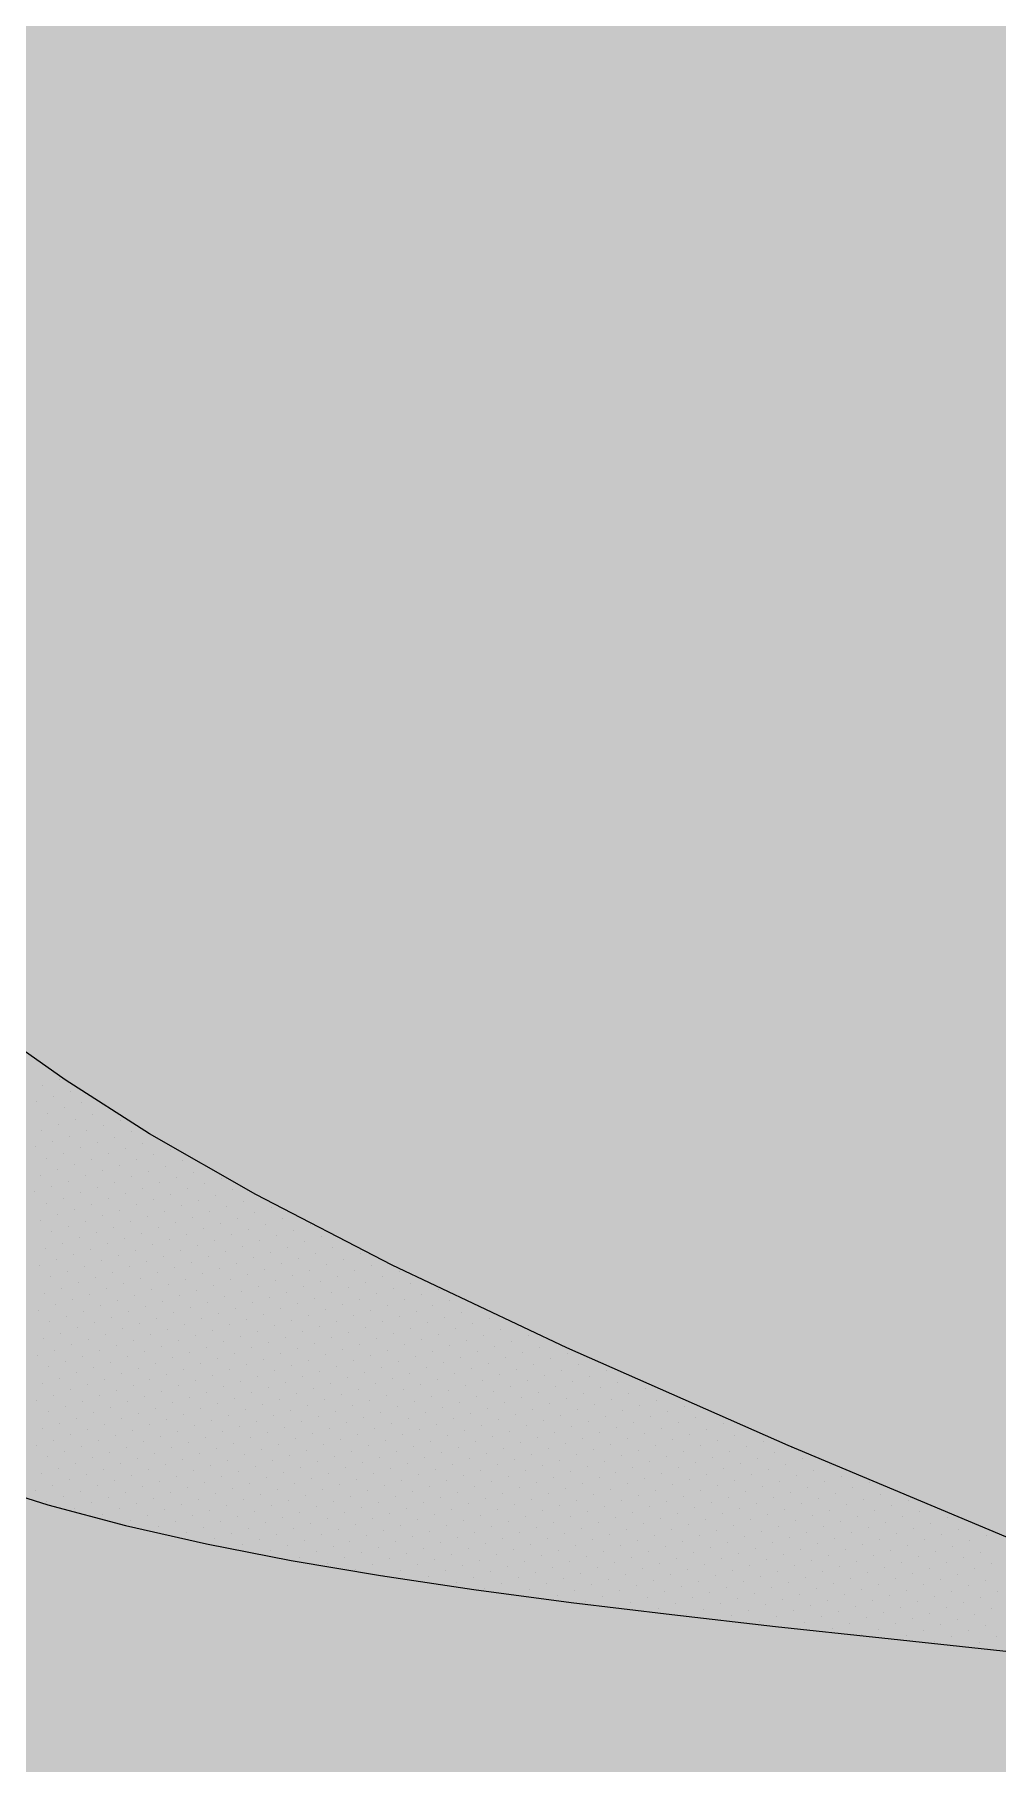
# Model space of a CAD drawing. Extents: x 62405 to 62842, y 108162 to 109685.
# Drawn here: x 62436.795 to 62437.659, y 108539.63 to 108541.181 of the extents above; entities that cross this region are included whole.
import ezdxf

# ---------------------------------------------------------------- set-up
doc = ezdxf.new("R2010")
doc.units = 0
doc.header["$LTSCALE"] = 0.999976
doc.header["$MEASUREMENT"] = 0
for name, color, linetype in [('colore lago', 131, 'Continuous'), ('LIN010CO', 2, 'Continuous'), ('LIN018CO', 6, 'Continuous')]:
    doc.layers.add(name, color=color, linetype=linetype)

# ---------------------------------------------------------------- blocks, each defined once
blk = doc.blocks.new('*X7')
at = {"color": 0}
for p, q in [((261.35965, 628.4341), (261.35965, 628.4341)), ((261.366, 628.4341), (261.366, 628.4341)), ((261.350125, 628.42775), (261.350125, 628.42775)), ((261.356475, 628.42775), (261.356475, 628.42775)), ((261.362825, 628.42775), (261.362825, 628.42775)), ((261.369175, 628.42775), (261.369175, 628.42775)), ((261.3406, 628.4214), (261.3406, 628.4214)), ((261.34695, 628.4214), (261.34695, 628.4214)), ((261.3533, 628.4214), (261.3533, 628.4214)), ((261.35965, 628.4214), (261.35965, 628.4214)), ((261.366, 628.4214), (261.366, 628.4214)), ((261.37235, 628.4214), (261.37235, 628.4214)), ((261.3787, 628.4214), (261.3787, 628.4214)), ((261.331075, 628.41505), (261.331075, 628.41505)), ((261.337425, 628.41505), (261.337425, 628.41505)), ((261.343775, 628.41505), (261.343775, 628.41505)), ((261.350125, 628.41505), (261.350125, 628.41505)), ((261.356475, 628.41505), (261.356475, 628.41505)), ((261.362825, 628.41505), (261.362825, 628.41505)), ((261.369175, 628.41505), (261.369175, 628.41505)), ((261.375525, 628.41505), (261.375525, 628.41505)), ((261.381875, 628.41505), (261.381875, 628.41505)), ((261.32155, 628.4087), (261.32155, 628.4087)), ((261.3279, 628.4087), (261.3279, 628.4087)), ((261.33425, 628.4087), (261.33425, 628.4087)), ((261.3406, 628.4087), (261.3406, 628.4087)), ((261.34695, 628.4087), (261.34695, 628.4087)), ((261.3533, 628.4087), (261.3533, 628.4087)), ((261.35965, 628.4087), (261.35965, 628.4087)), ((261.366, 628.4087), (261.366, 628.4087)), ((261.37235, 628.4087), (261.37235, 628.4087)), ((261.3787, 628.4087), (261.3787, 628.4087)), ((261.38505, 628.4087), (261.38505, 628.4087)), ((261.3914, 628.4087), (261.3914, 628.4087)), ((261.312025, 628.40235), (261.312025, 628.40235)), ((261.318375, 628.40235), (261.318375, 628.40235)), ((261.324725, 628.40235), (261.324725, 628.40235)), ((261.331075, 628.40235), (261.331075, 628.40235)), ((261.337425, 628.40235), (261.337425, 628.40235)), ((261.343775, 628.40235), (261.343775, 628.40235)), ((261.350125, 628.40235), (261.350125, 628.40235)), ((261.356475, 628.40235), (261.356475, 628.40235)), ((261.362825, 628.40235), (261.362825, 628.40235)), ((261.369175, 628.40235), (261.369175, 628.40235)), ((261.375525, 628.40235), (261.375525, 628.40235)), ((261.381875, 628.40235), (261.381875, 628.40235)), ((261.388225, 628.40235), (261.388225, 628.40235)), ((261.394575, 628.40235), (261.394575, 628.40235)), ((261.3025, 628.396), (261.3025, 628.396)), ((261.30885, 628.396), (261.30885, 628.396)), ((261.3152, 628.396), (261.3152, 628.396)), ((261.32155, 628.396), (261.32155, 628.396)), ((261.3279, 628.396), (261.3279, 628.396)), ((261.33425, 628.396), (261.33425, 628.396)), ((261.3406, 628.396), (261.3406, 628.396)), ((261.34695, 628.396), (261.34695, 628.396)), ((261.3533, 628.396), (261.3533, 628.396)), ((261.35965, 628.396), (261.35965, 628.396)), ((261.366, 628.396), (261.366, 628.396)), ((261.37235, 628.396), (261.37235, 628.396)), ((261.3787, 628.396), (261.3787, 628.396)), ((261.38505, 628.396), (261.38505, 628.396)), ((261.3914, 628.396), (261.3914, 628.396)), ((261.39775, 628.396), (261.39775, 628.396)), ((261.4041, 628.396), (261.4041, 628.396)), ((261.292975, 628.38965), (261.292975, 628.38965)), ((261.299325, 628.38965), (261.299325, 628.38965)), ((261.305675, 628.38965), (261.305675, 628.38965)), ((261.312025, 628.38965), (261.312025, 628.38965)), ((261.318375, 628.38965), (261.318375, 628.38965)), ((261.324725, 628.38965), (261.324725, 628.38965)), ((261.331075, 628.38965), (261.331075, 628.38965)), ((261.337425, 628.38965), (261.337425, 628.38965)), ((261.343775, 628.38965), (261.343775, 628.38965)), ((261.350125, 628.38965), (261.350125, 628.38965)), ((261.356475, 628.38965), (261.356475, 628.38965)), ((261.362825, 628.38965), (261.362825, 628.38965)), ((261.369175, 628.38965), (261.369175, 628.38965)), ((261.375525, 628.38965), (261.375525, 628.38965)), ((261.381875, 628.38965), (261.381875, 628.38965)), ((261.388225, 628.38965), (261.388225, 628.38965)), ((261.394575, 628.38965), (261.394575, 628.38965)), ((261.400925, 628.38965), (261.400925, 628.38965)), ((261.407275, 628.38965), (261.407275, 628.38965)), ((261.273925, 628.37695), (261.273925, 628.37695)), ((261.280275, 628.37695), (261.280275, 628.37695)), ((261.28345, 628.3833), (261.28345, 628.3833)), ((261.286625, 628.37695), (261.286625, 628.37695)), ((261.2898, 628.3833), (261.2898, 628.3833)), ((261.292975, 628.37695), (261.292975, 628.37695)), ((261.29615, 628.3833), (261.29615, 628.3833)), ((261.299325, 628.37695), (261.299325, 628.37695)), ((261.3025, 628.3833), (261.3025, 628.3833)), ((261.305675, 628.37695), (261.305675, 628.37695)), ((261.30885, 628.3833), (261.30885, 628.3833)), ((261.312025, 628.37695), (261.312025, 628.37695)), ((261.3152, 628.3833), (261.3152, 628.3833)), ((261.318375, 628.37695), (261.318375, 628.37695)), ((261.32155, 628.3833), (261.32155, 628.3833)), ((261.324725, 628.37695), (261.324725, 628.37695)), ((261.3279, 628.3833), (261.3279, 628.3833)), ((261.331075, 628.37695), (261.331075, 628.37695)), ((261.33425, 628.3833), (261.33425, 628.3833)), ((261.337425, 628.37695), (261.337425, 628.37695)), ((261.3406, 628.3833), (261.3406, 628.3833)), ((261.343775, 628.37695), (261.343775, 628.37695)), ((261.34695, 628.3833), (261.34695, 628.3833)), ((261.350125, 628.37695), (261.350125, 628.37695)), ((261.3533, 628.3833), (261.3533, 628.3833)), ((261.356475, 628.37695), (261.356475, 628.37695)), ((261.35965, 628.3833), (261.35965, 628.3833)), ((261.362825, 628.37695), (261.362825, 628.37695)), ((261.366, 628.3833), (261.366, 628.3833)), ((261.369175, 628.37695), (261.369175, 628.37695)), ((261.37235, 628.3833), (261.37235, 628.3833)), ((261.375525, 628.37695), (261.375525, 628.37695)), ((261.3787, 628.3833), (261.3787, 628.3833)), ((261.381875, 628.37695), (261.381875, 628.37695)), ((261.38505, 628.3833), (261.38505, 628.3833)), ((261.388225, 628.37695), (261.388225, 628.37695)), ((261.3914, 628.3833), (261.3914, 628.3833)), ((261.394575, 628.37695), (261.394575, 628.37695)), ((261.39775, 628.3833), (261.39775, 628.3833)), ((261.400925, 628.37695), (261.400925, 628.37695)), ((261.4041, 628.3833), (261.4041, 628.3833)), ((261.407275, 628.37695), (261.407275, 628.37695)), ((261.41045, 628.3833), (261.41045, 628.3833)), ((261.413625, 628.37695), (261.413625, 628.37695)), ((261.4168, 628.3833), (261.4168, 628.3833)), ((261.419975, 628.37695), (261.419975, 628.37695)), ((261.2644, 628.3706), (261.2644, 628.3706)), ((261.27075, 628.3706), (261.27075, 628.3706)), ((261.2771, 628.3706), (261.2771, 628.3706)), ((261.28345, 628.3706), (261.28345, 628.3706)), ((261.2898, 628.3706), (261.2898, 628.3706)), ((261.29615, 628.3706), (261.29615, 628.3706)), ((261.3025, 628.3706), (261.3025, 628.3706)), ((261.30885, 628.3706), (261.30885, 628.3706)), ((261.3152, 628.3706), (261.3152, 628.3706)), ((261.32155, 628.3706), (261.32155, 628.3706)), ((261.3279, 628.3706), (261.3279, 628.3706)), ((261.33425, 628.3706), (261.33425, 628.3706)), ((261.3406, 628.3706), (261.3406, 628.3706)), ((261.34695, 628.3706), (261.34695, 628.3706)), ((261.3533, 628.3706), (261.3533, 628.3706)), ((261.35965, 628.3706), (261.35965, 628.3706)), ((261.366, 628.3706), (261.366, 628.3706)), ((261.37235, 628.3706), (261.37235, 628.3706)), ((261.3787, 628.3706), (261.3787, 628.3706)), ((261.38505, 628.3706), (261.38505, 628.3706)), ((261.3914, 628.3706), (261.3914, 628.3706)), ((261.39775, 628.3706), (261.39775, 628.3706)), ((261.4041, 628.3706), (261.4041, 628.3706)), ((261.41045, 628.3706), (261.41045, 628.3706)), ((261.4168, 628.3706), (261.4168, 628.3706)), ((261.42315, 628.3706), (261.42315, 628.3706)), ((261.4295, 628.3706), (261.4295, 628.3706)), ((261.254875, 628.36425), (261.254875, 628.36425)), ((261.261225, 628.36425), (261.261225, 628.36425)), ((261.267575, 628.36425), (261.267575, 628.36425)), ((261.273925, 628.36425), (261.273925, 628.36425)), ((261.280275, 628.36425), (261.280275, 628.36425)), ((261.286625, 628.36425), (261.286625, 628.36425)), ((261.292975, 628.36425), (261.292975, 628.36425)), ((261.299325, 628.36425), (261.299325, 628.36425)), ((261.305675, 628.36425), (261.305675, 628.36425)), ((261.312025, 628.36425), (261.312025, 628.36425)), ((261.318375, 628.36425), (261.318375, 628.36425)), ((261.324725, 628.36425), (261.324725, 628.36425)), ((261.331075, 628.36425), (261.331075, 628.36425)), ((261.337425, 628.36425), (261.337425, 628.36425)), ((261.343775, 628.36425), (261.343775, 628.36425)), ((261.350125, 628.36425), (261.350125, 628.36425)), ((261.356475, 628.36425), (261.356475, 628.36425)), ((261.362825, 628.36425), (261.362825, 628.36425)), ((261.369175, 628.36425), (261.369175, 628.36425)), ((261.375525, 628.36425), (261.375525, 628.36425)), ((261.381875, 628.36425), (261.381875, 628.36425)), ((261.388225, 628.36425), (261.388225, 628.36425)), ((261.394575, 628.36425), (261.394575, 628.36425)), ((261.400925, 628.36425), (261.400925, 628.36425)), ((261.407275, 628.36425), (261.407275, 628.36425)), ((261.413625, 628.36425), (261.413625, 628.36425)), ((261.419975, 628.36425), (261.419975, 628.36425)), ((261.426325, 628.36425), (261.426325, 628.36425)), ((261.432675, 628.36425), (261.432675, 628.36425)), ((261.24535, 628.3579), (261.24535, 628.3579)), ((261.2517, 628.3579), (261.2517, 628.3579)), ((261.25805, 628.3579), (261.25805, 628.3579)), ((261.2644, 628.3579), (261.2644, 628.3579)), ((261.27075, 628.3579), (261.27075, 628.3579)), ((261.2771, 628.3579), (261.2771, 628.3579)), ((261.28345, 628.3579), (261.28345, 628.3579)), ((261.2898, 628.3579), (261.2898, 628.3579)), ((261.29615, 628.3579), (261.29615, 628.3579)), ((261.3025, 628.3579), (261.3025, 628.3579)), ((261.30885, 628.3579), (261.30885, 628.3579)), ((261.3152, 628.3579), (261.3152, 628.3579)), ((261.32155, 628.3579), (261.32155, 628.3579)), ((261.3279, 628.3579), (261.3279, 628.3579)), ((261.33425, 628.3579), (261.33425, 628.3579)), ((261.3406, 628.3579), (261.3406, 628.3579)), ((261.34695, 628.3579), (261.34695, 628.3579)), ((261.3533, 628.3579), (261.3533, 628.3579)), ((261.35965, 628.3579), (261.35965, 628.3579)), ((261.366, 628.3579), (261.366, 628.3579)), ((261.37235, 628.3579), (261.37235, 628.3579)), ((261.3787, 628.3579), (261.3787, 628.3579)), ((261.38505, 628.3579), (261.38505, 628.3579)), ((261.3914, 628.3579), (261.3914, 628.3579)), ((261.39775, 628.3579), (261.39775, 628.3579)), ((261.4041, 628.3579), (261.4041, 628.3579)), ((261.41045, 628.3579), (261.41045, 628.3579)), ((261.4168, 628.3579), (261.4168, 628.3579)), ((261.42315, 628.3579), (261.42315, 628.3579)), ((261.4295, 628.3579), (261.4295, 628.3579)), ((261.43585, 628.3579), (261.43585, 628.3579)), ((261.4422, 628.3579), (261.4422, 628.3579)), ((261.242175, 628.35155), (261.242175, 628.35155)), ((261.248525, 628.35155), (261.248525, 628.35155)), ((261.254875, 628.35155), (261.254875, 628.35155)), ((261.261225, 628.35155), (261.261225, 628.35155)), ((261.267575, 628.35155), (261.267575, 628.35155)), ((261.273925, 628.35155), (261.273925, 628.35155)), ((261.280275, 628.35155), (261.280275, 628.35155)), ((261.286625, 628.35155), (261.286625, 628.35155)), ((261.292975, 628.35155), (261.292975, 628.35155)), ((261.299325, 628.35155), (261.299325, 628.35155)), ((261.305675, 628.35155), (261.305675, 628.35155)), ((261.312025, 628.35155), (261.312025, 628.35155)), ((261.318375, 628.35155), (261.318375, 628.35155)), ((261.324725, 628.35155), (261.324725, 628.35155)), ((261.331075, 628.35155), (261.331075, 628.35155)), ((261.337425, 628.35155), (261.337425, 628.35155)), ((261.343775, 628.35155), (261.343775, 628.35155)), ((261.350125, 628.35155), (261.350125, 628.35155)), ((261.356475, 628.35155), (261.356475, 628.35155)), ((261.362825, 628.35155), (261.362825, 628.35155)), ((261.369175, 628.35155), (261.369175, 628.35155)), ((261.375525, 628.35155), (261.375525, 628.35155)), ((261.381875, 628.35155), (261.381875, 628.35155)), ((261.388225, 628.35155), (261.388225, 628.35155)), ((261.394575, 628.35155), (261.394575, 628.35155)), ((261.400925, 628.35155), (261.400925, 628.35155)), ((261.407275, 628.35155), (261.407275, 628.35155)), ((261.413625, 628.35155), (261.413625, 628.35155)), ((261.419975, 628.35155), (261.419975, 628.35155)), ((261.426325, 628.35155), (261.426325, 628.35155)), ((261.432675, 628.35155), (261.432675, 628.35155)), ((261.439025, 628.35155), (261.439025, 628.35155)), ((261.445375, 628.35155), (261.445375, 628.35155)), ((261.451725, 628.35155), (261.451725, 628.35155)), ((261.23265, 628.3452), (261.23265, 628.3452)), ((261.239, 628.3452), (261.239, 628.3452)), ((261.24535, 628.3452), (261.24535, 628.3452)), ((261.2517, 628.3452), (261.2517, 628.3452)), ((261.25805, 628.3452), (261.25805, 628.3452)), ((261.2644, 628.3452), (261.2644, 628.3452)), ((261.27075, 628.3452), (261.27075, 628.3452)), ((261.2771, 628.3452), (261.2771, 628.3452)), ((261.28345, 628.3452), (261.28345, 628.3452)), ((261.2898, 628.3452), (261.2898, 628.3452)), ((261.29615, 628.3452), (261.29615, 628.3452)), ((261.3025, 628.3452), (261.3025, 628.3452)), ((261.30885, 628.3452), (261.30885, 628.3452)), ((261.3152, 628.3452), (261.3152, 628.3452)), ((261.32155, 628.3452), (261.32155, 628.3452)), ((261.3279, 628.3452), (261.3279, 628.3452)), ((261.33425, 628.3452), (261.33425, 628.3452)), ((261.3406, 628.3452), (261.3406, 628.3452)), ((261.34695, 628.3452), (261.34695, 628.3452)), ((261.3533, 628.3452), (261.3533, 628.3452)), ((261.35965, 628.3452), (261.35965, 628.3452)), ((261.366, 628.3452), (261.366, 628.3452)), ((261.37235, 628.3452), (261.37235, 628.3452)), ((261.3787, 628.3452), (261.3787, 628.3452)), ((261.38505, 628.3452), (261.38505, 628.3452)), ((261.3914, 628.3452), (261.3914, 628.3452)), ((261.39775, 628.3452), (261.39775, 628.3452)), ((261.4041, 628.3452), (261.4041, 628.3452)), ((261.41045, 628.3452), (261.41045, 628.3452)), ((261.4168, 628.3452), (261.4168, 628.3452)), ((261.42315, 628.3452), (261.42315, 628.3452)), ((261.4295, 628.3452), (261.4295, 628.3452)), ((261.43585, 628.3452), (261.43585, 628.3452)), ((261.4422, 628.3452), (261.4422, 628.3452)), ((261.44855, 628.3452), (261.44855, 628.3452)), ((261.4549, 628.3452), (261.4549, 628.3452)), ((261.223125, 628.33885), (261.223125, 628.33885)), ((261.229475, 628.33885), (261.229475, 628.33885)), ((261.235825, 628.33885), (261.235825, 628.33885)), ((261.242175, 628.33885), (261.242175, 628.33885)), ((261.248525, 628.33885), (261.248525, 628.33885)), ((261.254875, 628.33885), (261.254875, 628.33885)), ((261.261225, 628.33885), (261.261225, 628.33885)), ((261.267575, 628.33885), (261.267575, 628.33885)), ((261.273925, 628.33885), (261.273925, 628.33885)), ((261.280275, 628.33885), (261.280275, 628.33885)), ((261.286625, 628.33885), (261.286625, 628.33885)), ((261.292975, 628.33885), (261.292975, 628.33885)), ((261.299325, 628.33885), (261.299325, 628.33885)), ((261.305675, 628.33885), (261.305675, 628.33885)), ((261.312025, 628.33885), (261.312025, 628.33885)), ((261.318375, 628.33885), (261.318375, 628.33885)), ((261.324725, 628.33885), (261.324725, 628.33885)), ((261.331075, 628.33885), (261.331075, 628.33885)), ((261.337425, 628.33885), (261.337425, 628.33885)), ((261.343775, 628.33885), (261.343775, 628.33885)), ((261.350125, 628.33885), (261.350125, 628.33885)), ((261.356475, 628.33885), (261.356475, 628.33885)), ((261.362825, 628.33885), (261.362825, 628.33885)), ((261.369175, 628.33885), (261.369175, 628.33885)), ((261.375525, 628.33885), (261.375525, 628.33885)), ((261.381875, 628.33885), (261.381875, 628.33885)), ((261.388225, 628.33885), (261.388225, 628.33885)), ((261.394575, 628.33885), (261.394575, 628.33885)), ((261.400925, 628.33885), (261.400925, 628.33885)), ((261.407275, 628.33885), (261.407275, 628.33885)), ((261.413625, 628.33885), (261.413625, 628.33885)), ((261.419975, 628.33885), (261.419975, 628.33885)), ((261.426325, 628.33885), (261.426325, 628.33885)), ((261.432675, 628.33885), (261.432675, 628.33885)), ((261.439025, 628.33885), (261.439025, 628.33885)), ((261.445375, 628.33885), (261.445375, 628.33885)), ((261.451725, 628.33885), (261.451725, 628.33885)), ((261.458075, 628.33885), (261.458075, 628.33885)), ((261.464425, 628.33885), (261.464425, 628.33885)), ((261.2136, 628.3325), (261.2136, 628.3325)), ((261.21995, 628.3325), (261.21995, 628.3325)), ((261.2263, 628.3325), (261.2263, 628.3325)), ((261.23265, 628.3325), (261.23265, 628.3325)), ((261.239, 628.3325), (261.239, 628.3325)), ((261.24535, 628.3325), (261.24535, 628.3325)), ((261.2517, 628.3325), (261.2517, 628.3325)), ((261.25805, 628.3325), (261.25805, 628.3325)), ((261.2644, 628.3325), (261.2644, 628.3325)), ((261.27075, 628.3325), (261.27075, 628.3325)), ((261.2771, 628.3325), (261.2771, 628.3325)), ((261.28345, 628.3325), (261.28345, 628.3325)), ((261.2898, 628.3325), (261.2898, 628.3325)), ((261.29615, 628.3325), (261.29615, 628.3325)), ((261.3025, 628.3325), (261.3025, 628.3325)), ((261.30885, 628.3325), (261.30885, 628.3325)), ((261.3152, 628.3325), (261.3152, 628.3325)), ((261.32155, 628.3325), (261.32155, 628.3325)), ((261.3279, 628.3325), (261.3279, 628.3325)), ((261.33425, 628.3325), (261.33425, 628.3325)), ((261.3406, 628.3325), (261.3406, 628.3325)), ((261.34695, 628.3325), (261.34695, 628.3325)), ((261.3533, 628.3325), (261.3533, 628.3325)), ((261.35965, 628.3325), (261.35965, 628.3325)), ((261.366, 628.3325), (261.366, 628.3325)), ((261.37235, 628.3325), (261.37235, 628.3325)), ((261.3787, 628.3325), (261.3787, 628.3325)), ((261.38505, 628.3325), (261.38505, 628.3325)), ((261.3914, 628.3325), (261.3914, 628.3325)), ((261.39775, 628.3325), (261.39775, 628.3325)), ((261.4041, 628.3325), (261.4041, 628.3325)), ((261.41045, 628.3325), (261.41045, 628.3325)), ((261.4168, 628.3325), (261.4168, 628.3325)), ((261.42315, 628.3325), (261.42315, 628.3325)), ((261.4295, 628.3325), (261.4295, 628.3325)), ((261.43585, 628.3325), (261.43585, 628.3325)), ((261.4422, 628.3325), (261.4422, 628.3325)), ((261.44855, 628.3325), (261.44855, 628.3325)), ((261.4549, 628.3325), (261.4549, 628.3325)), ((261.46125, 628.3325), (261.46125, 628.3325)), ((261.4676, 628.3325), (261.4676, 628.3325)), ((261.210425, 628.32615), (261.210425, 628.32615)), ((261.216775, 628.32615), (261.216775, 628.32615)), ((261.223125, 628.32615), (261.223125, 628.32615)), ((261.229475, 628.32615), (261.229475, 628.32615)), ((261.235825, 628.32615), (261.235825, 628.32615)), ((261.242175, 628.32615), (261.242175, 628.32615)), ((261.248525, 628.32615), (261.248525, 628.32615)), ((261.254875, 628.32615), (261.254875, 628.32615)), ((261.261225, 628.32615), (261.261225, 628.32615)), ((261.267575, 628.32615), (261.267575, 628.32615)), ((261.273925, 628.32615), (261.273925, 628.32615)), ((261.280275, 628.32615), (261.280275, 628.32615)), ((261.286625, 628.32615), (261.286625, 628.32615)), ((261.292975, 628.32615), (261.292975, 628.32615)), ((261.299325, 628.32615), (261.299325, 628.32615)), ((261.305675, 628.32615), (261.305675, 628.32615)), ((261.312025, 628.32615), (261.312025, 628.32615)), ((261.318375, 628.32615), (261.318375, 628.32615)), ((261.324725, 628.32615), (261.324725, 628.32615)), ((261.331075, 628.32615), (261.331075, 628.32615)), ((261.337425, 628.32615), (261.337425, 628.32615)), ((261.343775, 628.32615), (261.343775, 628.32615)), ((261.350125, 628.32615), (261.350125, 628.32615)), ((261.356475, 628.32615), (261.356475, 628.32615)), ((261.362825, 628.32615), (261.362825, 628.32615)), ((261.369175, 628.32615), (261.369175, 628.32615)), ((261.375525, 628.32615), (261.375525, 628.32615)), ((261.381875, 628.32615), (261.381875, 628.32615)), ((261.388225, 628.32615), (261.388225, 628.32615)), ((261.394575, 628.32615), (261.394575, 628.32615)), ((261.400925, 628.32615), (261.400925, 628.32615)), ((261.407275, 628.32615), (261.407275, 628.32615)), ((261.413625, 628.32615), (261.413625, 628.32615)), ((261.419975, 628.32615), (261.419975, 628.32615)), ((261.426325, 628.32615), (261.426325, 628.32615)), ((261.432675, 628.32615), (261.432675, 628.32615)), ((261.439025, 628.32615), (261.439025, 628.32615)), ((261.445375, 628.32615), (261.445375, 628.32615)), ((261.451725, 628.32615), (261.451725, 628.32615)), ((261.458075, 628.32615), (261.458075, 628.32615)), ((261.464425, 628.32615), (261.464425, 628.32615)), ((261.470775, 628.32615), (261.470775, 628.32615)), ((261.477125, 628.32615), (261.477125, 628.32615)), ((261.2009, 628.3198), (261.2009, 628.3198)), ((261.20725, 628.3198), (261.20725, 628.3198)), ((261.2136, 628.3198), (261.2136, 628.3198)), ((261.21995, 628.3198), (261.21995, 628.3198)), ((261.2263, 628.3198), (261.2263, 628.3198)), ((261.23265, 628.3198), (261.23265, 628.3198)), ((261.239, 628.3198), (261.239, 628.3198)), ((261.24535, 628.3198), (261.24535, 628.3198)), ((261.2517, 628.3198), (261.2517, 628.3198)), ((261.25805, 628.3198), (261.25805, 628.3198)), ((261.2644, 628.3198), (261.2644, 628.3198)), ((261.27075, 628.3198), (261.27075, 628.3198)), ((261.2771, 628.3198), (261.2771, 628.3198)), ((261.28345, 628.3198), (261.28345, 628.3198)), ((261.2898, 628.3198), (261.2898, 628.3198)), ((261.29615, 628.3198), (261.29615, 628.3198)), ((261.3025, 628.3198), (261.3025, 628.3198)), ((261.30885, 628.3198), (261.30885, 628.3198)), ((261.3152, 628.3198), (261.3152, 628.3198)), ((261.32155, 628.3198), (261.32155, 628.3198)), ((261.3279, 628.3198), (261.3279, 628.3198)), ((261.33425, 628.3198), (261.33425, 628.3198)), ((261.3406, 628.3198), (261.3406, 628.3198)), ((261.34695, 628.3198), (261.34695, 628.3198)), ((261.3533, 628.3198), (261.3533, 628.3198)), ((261.35965, 628.3198), (261.35965, 628.3198)), ((261.366, 628.3198), (261.366, 628.3198)), ((261.37235, 628.3198), (261.37235, 628.3198)), ((261.3787, 628.3198), (261.3787, 628.3198)), ((261.38505, 628.3198), (261.38505, 628.3198)), ((261.3914, 628.3198), (261.3914, 628.3198)), ((261.39775, 628.3198), (261.39775, 628.3198)), ((261.4041, 628.3198), (261.4041, 628.3198)), ((261.41045, 628.3198), (261.41045, 628.3198)), ((261.4168, 628.3198), (261.4168, 628.3198)), ((261.42315, 628.3198), (261.42315, 628.3198)), ((261.4295, 628.3198), (261.4295, 628.3198)), ((261.43585, 628.3198), (261.43585, 628.3198)), ((261.4422, 628.3198), (261.4422, 628.3198)), ((261.44855, 628.3198), (261.44855, 628.3198)), ((261.4549, 628.3198), (261.4549, 628.3198)), ((261.46125, 628.3198), (261.46125, 628.3198)), ((261.4676, 628.3198), (261.4676, 628.3198)), ((261.47395, 628.3198), (261.47395, 628.3198)), ((261.4803, 628.3198), (261.4803, 628.3198)), ((261.191375, 628.31345), (261.191375, 628.31345)), ((261.197725, 628.31345), (261.197725, 628.31345)), ((261.204075, 628.31345), (261.204075, 628.31345)), ((261.210425, 628.31345), (261.210425, 628.31345)), ((261.216775, 628.31345), (261.216775, 628.31345)), ((261.223125, 628.31345), (261.223125, 628.31345)), ((261.229475, 628.31345), (261.229475, 628.31345)), ((261.235825, 628.31345), (261.235825, 628.31345)), ((261.242175, 628.31345), (261.242175, 628.31345)), ((261.248525, 628.31345), (261.248525, 628.31345)), ((261.254875, 628.31345), (261.254875, 628.31345)), ((261.261225, 628.31345), (261.261225, 628.31345)), ((261.267575, 628.31345), (261.267575, 628.31345)), ((261.273925, 628.31345), (261.273925, 628.31345)), ((261.280275, 628.31345), (261.280275, 628.31345)), ((261.286625, 628.31345), (261.286625, 628.31345)), ((261.292975, 628.31345), (261.292975, 628.31345)), ((261.299325, 628.31345), (261.299325, 628.31345)), ((261.305675, 628.31345), (261.305675, 628.31345)), ((261.312025, 628.31345), (261.312025, 628.31345)), ((261.318375, 628.31345), (261.318375, 628.31345)), ((261.324725, 628.31345), (261.324725, 628.31345)), ((261.331075, 628.31345), (261.331075, 628.31345)), ((261.337425, 628.31345), (261.337425, 628.31345)), ((261.343775, 628.31345), (261.343775, 628.31345)), ((261.350125, 628.31345), (261.350125, 628.31345)), ((261.356475, 628.31345), (261.356475, 628.31345)), ((261.362825, 628.31345), (261.362825, 628.31345)), ((261.369175, 628.31345), (261.369175, 628.31345)), ((261.375525, 628.31345), (261.375525, 628.31345)), ((261.381875, 628.31345), (261.381875, 628.31345)), ((261.388225, 628.31345), (261.388225, 628.31345)), ((261.394575, 628.31345), (261.394575, 628.31345)), ((261.400925, 628.31345), (261.400925, 628.31345)), ((261.407275, 628.31345), (261.407275, 628.31345)), ((261.413625, 628.31345), (261.413625, 628.31345)), ((261.419975, 628.31345), (261.419975, 628.31345)), ((261.426325, 628.31345), (261.426325, 628.31345)), ((261.432675, 628.31345), (261.432675, 628.31345)), ((261.439025, 628.31345), (261.439025, 628.31345)), ((261.445375, 628.31345), (261.445375, 628.31345)), ((261.451725, 628.31345), (261.451725, 628.31345)), ((261.458075, 628.31345), (261.458075, 628.31345)), ((261.464425, 628.31345), (261.464425, 628.31345)), ((261.470775, 628.31345), (261.470775, 628.31345)), ((261.477125, 628.31345), (261.477125, 628.31345)), ((261.483475, 628.31345), (261.483475, 628.31345)), ((261.178675, 628.30075), (261.178675, 628.30075)), ((261.18185, 628.3071), (261.18185, 628.3071)), ((261.185025, 628.30075), (261.185025, 628.30075)), ((261.1882, 628.3071), (261.1882, 628.3071)), ((261.191375, 628.30075), (261.191375, 628.30075)), ((261.19455, 628.3071), (261.19455, 628.3071)), ((261.197725, 628.30075), (261.197725, 628.30075)), ((261.2009, 628.3071), (261.2009, 628.3071)), ((261.204075, 628.30075), (261.204075, 628.30075)), ((261.20725, 628.3071), (261.20725, 628.3071)), ((261.210425, 628.30075), (261.210425, 628.30075)), ((261.2136, 628.3071), (261.2136, 628.3071)), ((261.216775, 628.30075), (261.216775, 628.30075)), ((261.21995, 628.3071), (261.21995, 628.3071)), ((261.223125, 628.30075), (261.223125, 628.30075)), ((261.2263, 628.3071), (261.2263, 628.3071)), ((261.229475, 628.30075), (261.229475, 628.30075)), ((261.23265, 628.3071), (261.23265, 628.3071)), ((261.235825, 628.30075), (261.235825, 628.30075)), ((261.239, 628.3071), (261.239, 628.3071)), ((261.242175, 628.30075), (261.242175, 628.30075)), ((261.24535, 628.3071), (261.24535, 628.3071)), ((261.248525, 628.30075), (261.248525, 628.30075)), ((261.2517, 628.3071), (261.2517, 628.3071)), ((261.254875, 628.30075), (261.254875, 628.30075)), ((261.25805, 628.3071), (261.25805, 628.3071)), ((261.261225, 628.30075), (261.261225, 628.30075)), ((261.2644, 628.3071), (261.2644, 628.3071)), ((261.267575, 628.30075), (261.267575, 628.30075)), ((261.27075, 628.3071), (261.27075, 628.3071)), ((261.273925, 628.30075), (261.273925, 628.30075)), ((261.2771, 628.3071), (261.2771, 628.3071)), ((261.280275, 628.30075), (261.280275, 628.30075)), ((261.28345, 628.3071), (261.28345, 628.3071)), ((261.286625, 628.30075), (261.286625, 628.30075)), ((261.2898, 628.3071), (261.2898, 628.3071)), ((261.292975, 628.30075), (261.292975, 628.30075)), ((261.29615, 628.3071), (261.29615, 628.3071)), ((261.299325, 628.30075), (261.299325, 628.30075)), ((261.3025, 628.3071), (261.3025, 628.3071)), ((261.305675, 628.30075), (261.305675, 628.30075)), ((261.30885, 628.3071), (261.30885, 628.3071)), ((261.312025, 628.30075), (261.312025, 628.30075)), ((261.3152, 628.3071), (261.3152, 628.3071)), ((261.318375, 628.30075), (261.318375, 628.30075)), ((261.32155, 628.3071), (261.32155, 628.3071)), ((261.324725, 628.30075), (261.324725, 628.30075)), ((261.3279, 628.3071), (261.3279, 628.3071)), ((261.331075, 628.30075), (261.331075, 628.30075)), ((261.33425, 628.3071), (261.33425, 628.3071)), ((261.337425, 628.30075), (261.337425, 628.30075)), ((261.3406, 628.3071), (261.3406, 628.3071)), ((261.343775, 628.30075), (261.343775, 628.30075)), ((261.34695, 628.3071), (261.34695, 628.3071)), ((261.350125, 628.30075), (261.350125, 628.30075)), ((261.3533, 628.3071), (261.3533, 628.3071)), ((261.356475, 628.30075), (261.356475, 628.30075)), ((261.35965, 628.3071), (261.35965, 628.3071)), ((261.362825, 628.30075), (261.362825, 628.30075)), ((261.366, 628.3071), (261.366, 628.3071)), ((261.369175, 628.30075), (261.369175, 628.30075)), ((261.37235, 628.3071), (261.37235, 628.3071)), ((261.375525, 628.30075), (261.375525, 628.30075)), ((261.3787, 628.3071), (261.3787, 628.3071)), ((261.381875, 628.30075), (261.381875, 628.30075)), ((261.38505, 628.3071), (261.38505, 628.3071)), ((261.388225, 628.30075), (261.388225, 628.30075)), ((261.3914, 628.3071), (261.3914, 628.3071)), ((261.394575, 628.30075), (261.394575, 628.30075)), ((261.39775, 628.3071), (261.39775, 628.3071)), ((261.400925, 628.30075), (261.400925, 628.30075)), ((261.4041, 628.3071), (261.4041, 628.3071)), ((261.407275, 628.30075), (261.407275, 628.30075)), ((261.41045, 628.3071), (261.41045, 628.3071)), ((261.413625, 628.30075), (261.413625, 628.30075)), ((261.4168, 628.3071), (261.4168, 628.3071)), ((261.419975, 628.30075), (261.419975, 628.30075)), ((261.42315, 628.3071), (261.42315, 628.3071)), ((261.426325, 628.30075), (261.426325, 628.30075)), ((261.4295, 628.3071), (261.4295, 628.3071)), ((261.43585, 628.3071), (261.43585, 628.3071)), ((261.4422, 628.3071), (261.4422, 628.3071)), ((261.44855, 628.3071), (261.44855, 628.3071)), ((261.4549, 628.3071), (261.4549, 628.3071)), ((261.16915, 628.2944), (261.16915, 628.2944)), ((261.1755, 628.2944), (261.1755, 628.2944)), ((261.18185, 628.2944), (261.18185, 628.2944)), ((261.1882, 628.2944), (261.1882, 628.2944)), ((261.19455, 628.2944), (261.19455, 628.2944)), ((261.2009, 628.2944), (261.2009, 628.2944)), ((261.20725, 628.2944), (261.20725, 628.2944)), ((261.2136, 628.2944), (261.2136, 628.2944)), ((261.21995, 628.2944), (261.21995, 628.2944)), ((261.2263, 628.2944), (261.2263, 628.2944)), ((261.23265, 628.2944), (261.23265, 628.2944)), ((261.239, 628.2944), (261.239, 628.2944)), ((261.24535, 628.2944), (261.24535, 628.2944)), ((261.2517, 628.2944), (261.2517, 628.2944)), ((261.25805, 628.2944), (261.25805, 628.2944)), ((261.2644, 628.2944), (261.2644, 628.2944)), ((261.27075, 628.2944), (261.27075, 628.2944)), ((261.2771, 628.2944), (261.2771, 628.2944)), ((261.28345, 628.2944), (261.28345, 628.2944)), ((261.2898, 628.2944), (261.2898, 628.2944)), ((261.29615, 628.2944), (261.29615, 628.2944)), ((261.3025, 628.2944), (261.3025, 628.2944)), ((261.30885, 628.2944), (261.30885, 628.2944)), ((261.3152, 628.2944), (261.3152, 628.2944)), ((261.32155, 628.2944), (261.32155, 628.2944)), ((261.3279, 628.2944), (261.3279, 628.2944)), ((261.33425, 628.2944), (261.33425, 628.2944)), ((261.3406, 628.2944), (261.3406, 628.2944)), ((261.34695, 628.2944), (261.34695, 628.2944)), ((261.3533, 628.2944), (261.3533, 628.2944)), ((261.35965, 628.2944), (261.35965, 628.2944)), ((261.366, 628.2944), (261.366, 628.2944)), ((261.37235, 628.2944), (261.37235, 628.2944)), ((261.3787, 628.2944), (261.3787, 628.2944)), ((261.38505, 628.2944), (261.38505, 628.2944)), ((261.3914, 628.2944), (261.3914, 628.2944)), ((261.39775, 628.2944), (261.39775, 628.2944)), ((261.4041, 628.2944), (261.4041, 628.2944)), ((261.159625, 628.28805), (261.159625, 628.28805)), ((261.165975, 628.28805), (261.165975, 628.28805)), ((261.172325, 628.28805), (261.172325, 628.28805)), ((261.178675, 628.28805), (261.178675, 628.28805)), ((261.185025, 628.28805), (261.185025, 628.28805)), ((261.191375, 628.28805), (261.191375, 628.28805)), ((261.197725, 628.28805), (261.197725, 628.28805)), ((261.204075, 628.28805), (261.204075, 628.28805)), ((261.210425, 628.28805), (261.210425, 628.28805)), ((261.216775, 628.28805), (261.216775, 628.28805)), ((261.223125, 628.28805), (261.223125, 628.28805)), ((261.229475, 628.28805), (261.229475, 628.28805)), ((261.235825, 628.28805), (261.235825, 628.28805)), ((261.242175, 628.28805), (261.242175, 628.28805)), ((261.248525, 628.28805), (261.248525, 628.28805)), ((261.254875, 628.28805), (261.254875, 628.28805)), ((261.261225, 628.28805), (261.261225, 628.28805)), ((261.267575, 628.28805), (261.267575, 628.28805)), ((261.273925, 628.28805), (261.273925, 628.28805)), ((261.280275, 628.28805), (261.280275, 628.28805)), ((261.286625, 628.28805), (261.286625, 628.28805)), ((261.292975, 628.28805), (261.292975, 628.28805)), ((261.299325, 628.28805), (261.299325, 628.28805)), ((261.305675, 628.28805), (261.305675, 628.28805)), ((261.312025, 628.28805), (261.312025, 628.28805)), ((261.318375, 628.28805), (261.318375, 628.28805)), ((261.324725, 628.28805), (261.324725, 628.28805)), ((261.331075, 628.28805), (261.331075, 628.28805)), ((261.337425, 628.28805), (261.337425, 628.28805)), ((261.343775, 628.28805), (261.343775, 628.28805)), ((261.350125, 628.28805), (261.350125, 628.28805)), ((261.356475, 628.28805), (261.356475, 628.28805)), ((261.362825, 628.28805), (261.362825, 628.28805)), ((261.369175, 628.28805), (261.369175, 628.28805)), ((261.375525, 628.28805), (261.375525, 628.28805)), ((261.381875, 628.28805), (261.381875, 628.28805)), ((261.1501, 628.2817), (261.1501, 628.2817)), ((261.15645, 628.2817), (261.15645, 628.2817)), ((261.1628, 628.2817), (261.1628, 628.2817)), ((261.16915, 628.2817), (261.16915, 628.2817)), ((261.1755, 628.2817), (261.1755, 628.2817)), ((261.18185, 628.2817), (261.18185, 628.2817)), ((261.1882, 628.2817), (261.1882, 628.2817)), ((261.19455, 628.2817), (261.19455, 628.2817)), ((261.2009, 628.2817), (261.2009, 628.2817)), ((261.20725, 628.2817), (261.20725, 628.2817)), ((261.2136, 628.2817), (261.2136, 628.2817)), ((261.21995, 628.2817), (261.21995, 628.2817)), ((261.2263, 628.2817), (261.2263, 628.2817)), ((261.23265, 628.2817), (261.23265, 628.2817)), ((261.239, 628.2817), (261.239, 628.2817)), ((261.24535, 628.2817), (261.24535, 628.2817)), ((261.2517, 628.2817), (261.2517, 628.2817)), ((261.25805, 628.2817), (261.25805, 628.2817)), ((261.2644, 628.2817), (261.2644, 628.2817)), ((261.27075, 628.2817), (261.27075, 628.2817)), ((261.2771, 628.2817), (261.2771, 628.2817)), ((261.28345, 628.2817), (261.28345, 628.2817)), ((261.2898, 628.2817), (261.2898, 628.2817)), ((261.29615, 628.2817), (261.29615, 628.2817)), ((261.3025, 628.2817), (261.3025, 628.2817)), ((261.30885, 628.2817), (261.30885, 628.2817)), ((261.3152, 628.2817), (261.3152, 628.2817)), ((261.32155, 628.2817), (261.32155, 628.2817)), ((261.3279, 628.2817), (261.3279, 628.2817)), ((261.33425, 628.2817), (261.33425, 628.2817)), ((261.3406, 628.2817), (261.3406, 628.2817)), ((261.34695, 628.2817), (261.34695, 628.2817)), ((261.3533, 628.2817), (261.3533, 628.2817)), ((261.35965, 628.2817), (261.35965, 628.2817)), ((261.366, 628.2817), (261.366, 628.2817)), ((261.146925, 628.27535), (261.146925, 628.27535)), ((261.153275, 628.27535), (261.153275, 628.27535)), ((261.159625, 628.27535), (261.159625, 628.27535)), ((261.165975, 628.27535), (261.165975, 628.27535)), ((261.172325, 628.27535), (261.172325, 628.27535)), ((261.178675, 628.27535), (261.178675, 628.27535)), ((261.185025, 628.27535), (261.185025, 628.27535)), ((261.191375, 628.27535), (261.191375, 628.27535)), ((261.197725, 628.27535), (261.197725, 628.27535)), ((261.204075, 628.27535), (261.204075, 628.27535)), ((261.210425, 628.27535), (261.210425, 628.27535)), ((261.216775, 628.27535), (261.216775, 628.27535)), ((261.223125, 628.27535), (261.223125, 628.27535)), ((261.229475, 628.27535), (261.229475, 628.27535)), ((261.235825, 628.27535), (261.235825, 628.27535)), ((261.242175, 628.27535), (261.242175, 628.27535)), ((261.248525, 628.27535), (261.248525, 628.27535)), ((261.254875, 628.27535), (261.254875, 628.27535)), ((261.261225, 628.27535), (261.261225, 628.27535)), ((261.267575, 628.27535), (261.267575, 628.27535)), ((261.273925, 628.27535), (261.273925, 628.27535)), ((261.280275, 628.27535), (261.280275, 628.27535)), ((261.286625, 628.27535), (261.286625, 628.27535)), ((261.292975, 628.27535), (261.292975, 628.27535)), ((261.299325, 628.27535), (261.299325, 628.27535)), ((261.305675, 628.27535), (261.305675, 628.27535)), ((261.312025, 628.27535), (261.312025, 628.27535)), ((261.318375, 628.27535), (261.318375, 628.27535)), ((261.324725, 628.27535), (261.324725, 628.27535)), ((261.331075, 628.27535), (261.331075, 628.27535)), ((261.337425, 628.27535), (261.337425, 628.27535)), ((261.343775, 628.27535), (261.343775, 628.27535)), ((261.1374, 628.269), (261.1374, 628.269)), ((261.14375, 628.269), (261.14375, 628.269)), ((261.1501, 628.269), (261.1501, 628.269)), ((261.15645, 628.269), (261.15645, 628.269)), ((261.1628, 628.269), (261.1628, 628.269)), ((261.16915, 628.269), (261.16915, 628.269)), ((261.1755, 628.269), (261.1755, 628.269)), ((261.18185, 628.269), (261.18185, 628.269)), ((261.1882, 628.269), (261.1882, 628.269)), ((261.19455, 628.269), (261.19455, 628.269)), ((261.2009, 628.269), (261.2009, 628.269)), ((261.20725, 628.269), (261.20725, 628.269)), ((261.2136, 628.269), (261.2136, 628.269)), ((261.21995, 628.269), (261.21995, 628.269)), ((261.2263, 628.269), (261.2263, 628.269)), ((261.23265, 628.269), (261.23265, 628.269)), ((261.239, 628.269), (261.239, 628.269)), ((261.24535, 628.269), (261.24535, 628.269)), ((261.2517, 628.269), (261.2517, 628.269)), ((261.25805, 628.269), (261.25805, 628.269)), ((261.2644, 628.269), (261.2644, 628.269)), ((261.27075, 628.269), (261.27075, 628.269)), ((261.2771, 628.269), (261.2771, 628.269)), ((261.28345, 628.269), (261.28345, 628.269)), ((261.2898, 628.269), (261.2898, 628.269)), ((261.29615, 628.269), (261.29615, 628.269)), ((261.3025, 628.269), (261.3025, 628.269)), ((261.30885, 628.269), (261.30885, 628.269)), ((261.3152, 628.269), (261.3152, 628.269)), ((261.32155, 628.269), (261.32155, 628.269)), ((261.3279, 628.269), (261.3279, 628.269)), ((261.127875, 628.26265), (261.127875, 628.26265)), ((261.134225, 628.26265), (261.134225, 628.26265)), ((261.140575, 628.26265), (261.140575, 628.26265)), ((261.146925, 628.26265), (261.146925, 628.26265)), ((261.153275, 628.26265), (261.153275, 628.26265)), ((261.159625, 628.26265), (261.159625, 628.26265)), ((261.165975, 628.26265), (261.165975, 628.26265)), ((261.172325, 628.26265), (261.172325, 628.26265)), ((261.178675, 628.26265), (261.178675, 628.26265)), ((261.185025, 628.26265), (261.185025, 628.26265)), ((261.191375, 628.26265), (261.191375, 628.26265)), ((261.197725, 628.26265), (261.197725, 628.26265)), ((261.204075, 628.26265), (261.204075, 628.26265)), ((261.210425, 628.26265), (261.210425, 628.26265)), ((261.216775, 628.26265), (261.216775, 628.26265)), ((261.223125, 628.26265), (261.223125, 628.26265)), ((261.229475, 628.26265), (261.229475, 628.26265)), ((261.235825, 628.26265), (261.235825, 628.26265)), ((261.242175, 628.26265), (261.242175, 628.26265)), ((261.248525, 628.26265), (261.248525, 628.26265)), ((261.254875, 628.26265), (261.254875, 628.26265)), ((261.261225, 628.26265), (261.261225, 628.26265)), ((261.267575, 628.26265), (261.267575, 628.26265)), ((261.273925, 628.26265), (261.273925, 628.26265)), ((261.280275, 628.26265), (261.280275, 628.26265)), ((261.286625, 628.26265), (261.286625, 628.26265)), ((261.292975, 628.26265), (261.292975, 628.26265)), ((261.299325, 628.26265), (261.299325, 628.26265)), ((261.305675, 628.26265), (261.305675, 628.26265)), ((261.312025, 628.26265), (261.312025, 628.26265)), ((261.11835, 628.2563), (261.11835, 628.2563)), ((261.1247, 628.2563), (261.1247, 628.2563)), ((261.13105, 628.2563), (261.13105, 628.2563)), ((261.1374, 628.2563), (261.1374, 628.2563)), ((261.14375, 628.2563), (261.14375, 628.2563)), ((261.1501, 628.2563), (261.1501, 628.2563)), ((261.15645, 628.2563), (261.15645, 628.2563)), ((261.1628, 628.2563), (261.1628, 628.2563)), ((261.16915, 628.2563), (261.16915, 628.2563)), ((261.1755, 628.2563), (261.1755, 628.2563)), ((261.18185, 628.2563), (261.18185, 628.2563)), ((261.1882, 628.2563), (261.1882, 628.2563)), ((261.19455, 628.2563), (261.19455, 628.2563)), ((261.2009, 628.2563), (261.2009, 628.2563)), ((261.20725, 628.2563), (261.20725, 628.2563)), ((261.2136, 628.2563), (261.2136, 628.2563)), ((261.21995, 628.2563), (261.21995, 628.2563)), ((261.2263, 628.2563), (261.2263, 628.2563)), ((261.23265, 628.2563), (261.23265, 628.2563)), ((261.239, 628.2563), (261.239, 628.2563)), ((261.24535, 628.2563), (261.24535, 628.2563)), ((261.2517, 628.2563), (261.2517, 628.2563)), ((261.25805, 628.2563), (261.25805, 628.2563)), ((261.2644, 628.2563), (261.2644, 628.2563)), ((261.27075, 628.2563), (261.27075, 628.2563)), ((261.2771, 628.2563), (261.2771, 628.2563)), ((261.28345, 628.2563), (261.28345, 628.2563)), ((261.2898, 628.2563), (261.2898, 628.2563)), ((261.29615, 628.2563), (261.29615, 628.2563)), ((261.115175, 628.24995), (261.115175, 628.24995)), ((261.121525, 628.24995), (261.121525, 628.24995)), ((261.127875, 628.24995), (261.127875, 628.24995)), ((261.134225, 628.24995), (261.134225, 628.24995)), ((261.140575, 628.24995), (261.140575, 628.24995)), ((261.146925, 628.24995), (261.146925, 628.24995)), ((261.153275, 628.24995), (261.153275, 628.24995)), ((261.159625, 628.24995), (261.159625, 628.24995)), ((261.165975, 628.24995), (261.165975, 628.24995)), ((261.172325, 628.24995), (261.172325, 628.24995)), ((261.178675, 628.24995), (261.178675, 628.24995)), ((261.185025, 628.24995), (261.185025, 628.24995)), ((261.191375, 628.24995), (261.191375, 628.24995)), ((261.197725, 628.24995), (261.197725, 628.24995)), ((261.204075, 628.24995), (261.204075, 628.24995)), ((261.210425, 628.24995), (261.210425, 628.24995)), ((261.216775, 628.24995), (261.216775, 628.24995)), ((261.223125, 628.24995), (261.223125, 628.24995)), ((261.229475, 628.24995), (261.229475, 628.24995)), ((261.235825, 628.24995), (261.235825, 628.24995)), ((261.242175, 628.24995), (261.242175, 628.24995)), ((261.248525, 628.24995), (261.248525, 628.24995)), ((261.254875, 628.24995), (261.254875, 628.24995)), ((261.261225, 628.24995), (261.261225, 628.24995)), ((261.267575, 628.24995), (261.267575, 628.24995)), ((261.273925, 628.24995), (261.273925, 628.24995)), ((261.280275, 628.24995), (261.280275, 628.24995)), ((261.10565, 628.2436), (261.10565, 628.2436)), ((261.112, 628.2436), (261.112, 628.2436)), ((261.11835, 628.2436), (261.11835, 628.2436)), ((261.1247, 628.2436), (261.1247, 628.2436)), ((261.13105, 628.2436), (261.13105, 628.2436)), ((261.1374, 628.2436), (261.1374, 628.2436)), ((261.14375, 628.2436), (261.14375, 628.2436)), ((261.1501, 628.2436), (261.1501, 628.2436)), ((261.15645, 628.2436), (261.15645, 628.2436)), ((261.1628, 628.2436), (261.1628, 628.2436)), ((261.16915, 628.2436), (261.16915, 628.2436)), ((261.1755, 628.2436), (261.1755, 628.2436)), ((261.18185, 628.2436), (261.18185, 628.2436)), ((261.1882, 628.2436), (261.1882, 628.2436)), ((261.19455, 628.2436), (261.19455, 628.2436)), ((261.2009, 628.2436), (261.2009, 628.2436)), ((261.20725, 628.2436), (261.20725, 628.2436)), ((261.2136, 628.2436), (261.2136, 628.2436)), ((261.21995, 628.2436), (261.21995, 628.2436)), ((261.2263, 628.2436), (261.2263, 628.2436)), ((261.23265, 628.2436), (261.23265, 628.2436)), ((261.239, 628.2436), (261.239, 628.2436)), ((261.24535, 628.2436), (261.24535, 628.2436)), ((261.2517, 628.2436), (261.2517, 628.2436)), ((261.25805, 628.2436), (261.25805, 628.2436)), ((261.096125, 628.23725), (261.096125, 628.23725)), ((261.102475, 628.23725), (261.102475, 628.23725)), ((261.108825, 628.23725), (261.108825, 628.23725)), ((261.115175, 628.23725), (261.115175, 628.23725)), ((261.121525, 628.23725), (261.121525, 628.23725)), ((261.127875, 628.23725), (261.127875, 628.23725)), ((261.134225, 628.23725), (261.134225, 628.23725)), ((261.140575, 628.23725), (261.140575, 628.23725)), ((261.146925, 628.23725), (261.146925, 628.23725)), ((261.153275, 628.23725), (261.153275, 628.23725)), ((261.159625, 628.23725), (261.159625, 628.23725)), ((261.165975, 628.23725), (261.165975, 628.23725)), ((261.172325, 628.23725), (261.172325, 628.23725)), ((261.178675, 628.23725), (261.178675, 628.23725)), ((261.185025, 628.23725), (261.185025, 628.23725)), ((261.191375, 628.23725), (261.191375, 628.23725)), ((261.197725, 628.23725), (261.197725, 628.23725)), ((261.204075, 628.23725), (261.204075, 628.23725)), ((261.210425, 628.23725), (261.210425, 628.23725)), ((261.216775, 628.23725), (261.216775, 628.23725)), ((261.223125, 628.23725), (261.223125, 628.23725)), ((261.229475, 628.23725), (261.229475, 628.23725)), ((261.235825, 628.23725), (261.235825, 628.23725)), ((261.242175, 628.23725), (261.242175, 628.23725)), ((261.09295, 628.2309), (261.09295, 628.2309)), ((261.0993, 628.2309), (261.0993, 628.2309)), ((261.10565, 628.2309), (261.10565, 628.2309)), ((261.112, 628.2309), (261.112, 628.2309)), ((261.11835, 628.2309), (261.11835, 628.2309)), ((261.1247, 628.2309), (261.1247, 628.2309)), ((261.13105, 628.2309), (261.13105, 628.2309)), ((261.1374, 628.2309), (261.1374, 628.2309)), ((261.14375, 628.2309), (261.14375, 628.2309)), ((261.1501, 628.2309), (261.1501, 628.2309)), ((261.15645, 628.2309), (261.15645, 628.2309)), ((261.1628, 628.2309), (261.1628, 628.2309)), ((261.16915, 628.2309), (261.16915, 628.2309)), ((261.1755, 628.2309), (261.1755, 628.2309)), ((261.18185, 628.2309), (261.18185, 628.2309)), ((261.1882, 628.2309), (261.1882, 628.2309)), ((261.19455, 628.2309), (261.19455, 628.2309)), ((261.2009, 628.2309), (261.2009, 628.2309)), ((261.20725, 628.2309), (261.20725, 628.2309)), ((261.2136, 628.2309), (261.2136, 628.2309)), ((261.21995, 628.2309), (261.21995, 628.2309)), ((261.2263, 628.2309), (261.2263, 628.2309)), ((261.0739, 628.2182), (261.0739, 628.2182)), ((261.08025, 628.2182), (261.08025, 628.2182)), ((261.083425, 628.22455), (261.083425, 628.22455)), ((261.0866, 628.2182), (261.0866, 628.2182)), ((261.089775, 628.22455), (261.089775, 628.22455)), ((261.09295, 628.2182), (261.09295, 628.2182)), ((261.096125, 628.22455), (261.096125, 628.22455)), ((261.0993, 628.2182), (261.0993, 628.2182)), ((261.102475, 628.22455), (261.102475, 628.22455)), ((261.10565, 628.2182), (261.10565, 628.2182)), ((261.108825, 628.22455), (261.108825, 628.22455)), ((261.112, 628.2182), (261.112, 628.2182)), ((261.115175, 628.22455), (261.115175, 628.22455)), ((261.11835, 628.2182), (261.11835, 628.2182)), ((261.121525, 628.22455), (261.121525, 628.22455)), ((261.1247, 628.2182), (261.1247, 628.2182)), ((261.127875, 628.22455), (261.127875, 628.22455)), ((261.13105, 628.2182), (261.13105, 628.2182)), ((261.134225, 628.22455), (261.134225, 628.22455)), ((261.1374, 628.2182), (261.1374, 628.2182)), ((261.140575, 628.22455), (261.140575, 628.22455)), ((261.14375, 628.2182), (261.14375, 628.2182)), ((261.146925, 628.22455), (261.146925, 628.22455)), ((261.1501, 628.2182), (261.1501, 628.2182)), ((261.153275, 628.22455), (261.153275, 628.22455)), ((261.15645, 628.2182), (261.15645, 628.2182)), ((261.159625, 628.22455), (261.159625, 628.22455)), ((261.1628, 628.2182), (261.1628, 628.2182)), ((261.165975, 628.22455), (261.165975, 628.22455)), ((261.16915, 628.2182), (261.16915, 628.2182)), ((261.172325, 628.22455), (261.172325, 628.22455)), ((261.1755, 628.2182), (261.1755, 628.2182)), ((261.178675, 628.22455), (261.178675, 628.22455)), ((261.18185, 628.2182), (261.18185, 628.2182)), ((261.185025, 628.22455), (261.185025, 628.22455)), ((261.1882, 628.2182), (261.1882, 628.2182)), ((261.191375, 628.22455), (261.191375, 628.22455)), ((261.19455, 628.2182), (261.19455, 628.2182)), ((261.197725, 628.22455), (261.197725, 628.22455)), ((261.204075, 628.22455), (261.204075, 628.22455)), ((261.210425, 628.22455), (261.210425, 628.22455)), ((261.070725, 628.21185), (261.070725, 628.21185)), ((261.077075, 628.21185), (261.077075, 628.21185)), ((261.083425, 628.21185), (261.083425, 628.21185)), ((261.089775, 628.21185), (261.089775, 628.21185)), ((261.096125, 628.21185), (261.096125, 628.21185)), ((261.102475, 628.21185), (261.102475, 628.21185)), ((261.108825, 628.21185), (261.108825, 628.21185)), ((261.115175, 628.21185), (261.115175, 628.21185)), ((261.121525, 628.21185), (261.121525, 628.21185)), ((261.127875, 628.21185), (261.127875, 628.21185)), ((261.134225, 628.21185), (261.134225, 628.21185)), ((261.140575, 628.21185), (261.140575, 628.21185)), ((261.146925, 628.21185), (261.146925, 628.21185)), ((261.153275, 628.21185), (261.153275, 628.21185)), ((261.159625, 628.21185), (261.159625, 628.21185)), ((261.165975, 628.21185), (261.165975, 628.21185)), ((261.172325, 628.21185), (261.172325, 628.21185)), ((261.178675, 628.21185), (261.178675, 628.21185)), ((261.185025, 628.21185), (261.185025, 628.21185)), ((261.0612, 628.2055), (261.0612, 628.2055)), ((261.06755, 628.2055), (261.06755, 628.2055)), ((261.0739, 628.2055), (261.0739, 628.2055)), ((261.08025, 628.2055), (261.08025, 628.2055)), ((261.0866, 628.2055), (261.0866, 628.2055)), ((261.09295, 628.2055), (261.09295, 628.2055)), ((261.0993, 628.2055), (261.0993, 628.2055)), ((261.10565, 628.2055), (261.10565, 628.2055)), ((261.112, 628.2055), (261.112, 628.2055)), ((261.11835, 628.2055), (261.11835, 628.2055)), ((261.1247, 628.2055), (261.1247, 628.2055)), ((261.13105, 628.2055), (261.13105, 628.2055)), ((261.1374, 628.2055), (261.1374, 628.2055)), ((261.14375, 628.2055), (261.14375, 628.2055)), ((261.1501, 628.2055), (261.1501, 628.2055)), ((261.15645, 628.2055), (261.15645, 628.2055)), ((261.1628, 628.2055), (261.1628, 628.2055)), ((261.16915, 628.2055), (261.16915, 628.2055)), ((261.058025, 628.19915), (261.058025, 628.19915)), ((261.064375, 628.19915), (261.064375, 628.19915)), ((261.070725, 628.19915), (261.070725, 628.19915)), ((261.077075, 628.19915), (261.077075, 628.19915)), ((261.083425, 628.19915), (261.083425, 628.19915)), ((261.089775, 628.19915), (261.089775, 628.19915)), ((261.096125, 628.19915), (261.096125, 628.19915)), ((261.102475, 628.19915), (261.102475, 628.19915)), ((261.108825, 628.19915), (261.108825, 628.19915)), ((261.115175, 628.19915), (261.115175, 628.19915)), ((261.121525, 628.19915), (261.121525, 628.19915)), ((261.127875, 628.19915), (261.127875, 628.19915)), ((261.134225, 628.19915), (261.134225, 628.19915)), ((261.140575, 628.19915), (261.140575, 628.19915)), ((261.146925, 628.19915), (261.146925, 628.19915)), ((261.153275, 628.19915), (261.153275, 628.19915)), ((261.06755, 628.1928), (261.06755, 628.1928)), ((261.0739, 628.1928), (261.0739, 628.1928)), ((261.08025, 628.1928), (261.08025, 628.1928)), ((261.0866, 628.1928), (261.0866, 628.1928)), ((261.09295, 628.1928), (261.09295, 628.1928)), ((261.0993, 628.1928), (261.0993, 628.1928)), ((261.10565, 628.1928), (261.10565, 628.1928)), ((261.112, 628.1928), (261.112, 628.1928)), ((261.11835, 628.1928), (261.11835, 628.1928)), ((261.1247, 628.1928), (261.1247, 628.1928)), ((261.13105, 628.1928), (261.13105, 628.1928)), ((261.1374, 628.1928), (261.1374, 628.1928)), ((261.070725, 628.18645), (261.070725, 628.18645)), ((261.077075, 628.18645), (261.077075, 628.18645)), ((261.083425, 628.18645), (261.083425, 628.18645)), ((261.089775, 628.18645), (261.089775, 628.18645)), ((261.096125, 628.18645), (261.096125, 628.18645)), ((261.102475, 628.18645), (261.102475, 628.18645)), ((261.108825, 628.18645), (261.108825, 628.18645)), ((261.115175, 628.18645), (261.115175, 628.18645)), ((261.121525, 628.18645), (261.121525, 628.18645)), ((261.08025, 628.1801), (261.08025, 628.1801)), ((261.0866, 628.1801), (261.0866, 628.1801)), ((261.09295, 628.1801), (261.09295, 628.1801)), ((261.0993, 628.1801), (261.0993, 628.1801)), ((261.10565, 628.1801), (261.10565, 628.1801)), ((261.089775, 628.17375), (261.089775, 628.17375))]:
    blk.add_line(p, q, dxfattribs=at)
blk = doc.blocks.new('FIP')
at = {"layer": 'LIN010CO'}
for points in [[(-0.16142, 0.87973), (-0.14764, 0.87222), (-0.13391, 0.86396), (-0.12008, 0.85492), (-0.10597, 0.84506), (-0.09147, 0.83436), (-0.07656, 0.82289), (-0.06125, 0.81075), (-0.04557, 0.79801), (-0.02953, 0.78478), (-0.01315, 0.77113), (0.00355, 0.75716), (0.02055, 0.74296), (0.03784, 0.72862), (0.05542, 0.71425), (0.07328, 0.69994), (0.09143, 0.68582), (0.10987, 0.67198), (0.12859, 0.65853), (0.14759, 0.64559)], [(0.06735, 0.7047), (0.00103, 0.73439), (-0.05369, 0.75793), (-0.09831, 0.77609), (-0.13436, 0.78967), (-0.16335, 0.79948), (-0.18679, 0.8063), (-0.20619, 0.81094), (-0.22308, 0.81418)]]:
    blk.add_lwpolyline(points, dxfattribs=at)
at = {"layer": 'LIN010CO', "xscale": -0.5, "yscale": 0.5, "zscale": 0.5}
blk.add_blockref('*X7', (130.53157, -313.345), dxfattribs=at)

msp = doc.modelspace()

# ---------------------------------------------------------------- hatches: boundary and pattern name
at = {"layer": 'colore lago', "ltscale": 2.5}
msp.add_hatch(color=256, dxfattribs=at).paths.add_polyline_path([(62418.3863, 108536.3389), (62418.985, 108535.3749), (62423.804, 108527.7399), (62427.4007, 108522.066), (62428.917, 108522.33), (62431.999, 108520.483), (62435.209, 108517.103), (62435.248, 108508.375), (62442.532, 108497.745), (62448.327, 108490.271), (62450.5074, 108487.5008), (62519.3331, 108487.5009), (62517.305, 108489.509), (62515.162, 108489.283), (62513.477, 108490.0049), (62512.0185, 108490.7938), (62510.2259, 108491.6981), (62508.5004, 108492.3149), (62506.7927, 108492.8483), (62504.5947, 108493.4352), (62502.6722, 108493.8807), (62500.9147, 108494.2585), (62499.2474, 108494.7649), (62497.7416, 108495.0986), (62496.1903, 108495.5597), (62494.4796, 108496.4951), (62493.1288, 108497.8057), (62491.8269, 108498.9734), (62490.6224, 108500.4787), (62489.1354, 108502.4193), (62486.9198, 108504.9993), (62484.5554, 108507.6617), (62482.4571, 108510.57), (62480.1671, 108513.3154), (62477.9753, 108515.9273), (62475.8889, 108518.5348), (62474.1887, 108520.8077), (62472.8732, 108522.7736), (62471.2671, 108524.6976), (62470.1881, 108525.9095), (62469.1346, 108527.4564), (62468.3346, 108529.3558), (62467.9038, 108531.7336), (62467.294, 108533.5862), (62466.5258, 108536.0843), (62465.6351, 108538.368), (62464.9215, 108540.0556), (62464.4632, 108541.5799), (62465.9432, 108542.0343), (62466.0329, 108544.5637), (62466.8183, 108546.4797), (62467.4587, 108547.5623), (62468.1582, 108548.3019), (62471.307, 108544.63), (62466.582, 108550.14), (62461.323, 108555.669), (62452.234, 108564.908), (62445.9749, 108571.355), (62438.5969, 108578.993), (62431.9679, 108586.051), (62422.7589, 108596.383), (62419.6139, 108600.4299), (62418.3862, 108602.1524)])

# ---------------------------------------------------------------- block references
at = {"layer": 'LIN018CO', "xscale": -4.500000000009466, "yscale": 4.500000000016371, "zscale": 4.5, "rotation": 133.9956068624504}
msp.add_blockref('FIP', (62440.0925, 108542.1107), dxfattribs=at)

doc.saveas('drawing.dxf')
